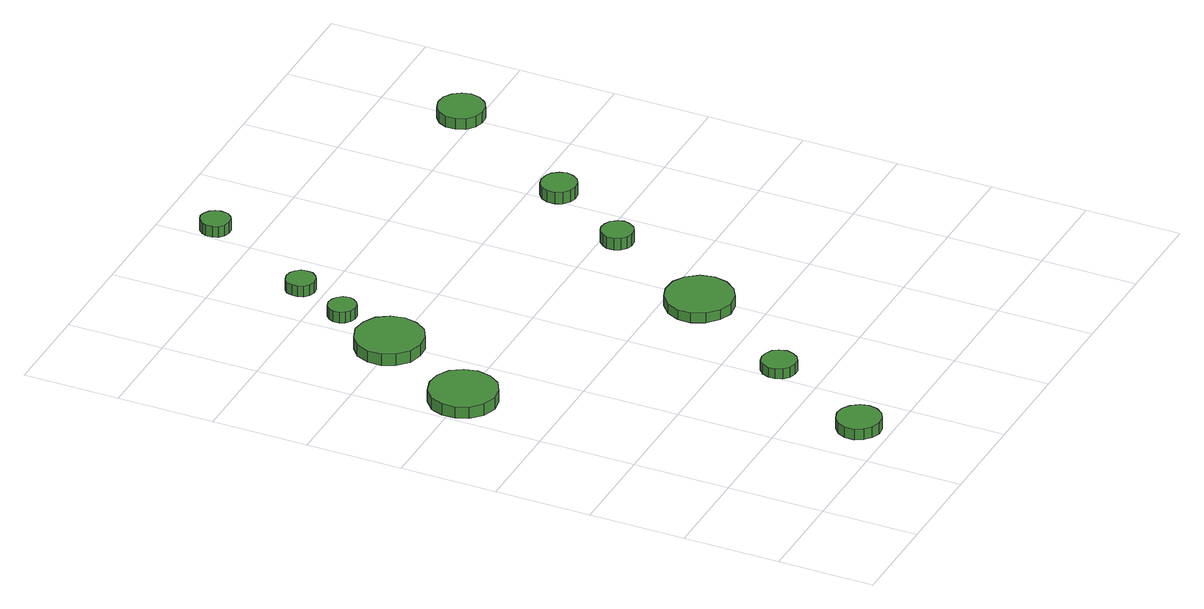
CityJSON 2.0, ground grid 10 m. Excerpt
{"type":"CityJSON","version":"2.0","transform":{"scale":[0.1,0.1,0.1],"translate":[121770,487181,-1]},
"CityObjects":{
"tree1":{"type":"SolitaryVegetationObject","attributes":{"function":"something"},"geometry":[{"type":"MultiSurface","lod":"1","boundaries":[[[0,1,2,3,4,5,6,7,8,9,10,11,12,13,14]],[[15,16,17,18,19,20,21,22,23,24,25,26,27,28,29]],[[0,29,28,1]],[[1,28,27,2]],[[2,27,26,3]],[[3,26,25,4]],[[4,25,24,5]],[[5,24,23,6]],[[6,23,22,7]],[[7,22,21,8]],[[8,21,20,9]],[[9,20,19,10]],[[10,19,18,11]],[[11,18,17,12]],[[12,17,16,13]],[[13,16,15,14]],[[14,15,29,0]]]}]},
"tree2":{"type":"SolitaryVegetationObject","attributes":{"function":"something"},"geometry":[{"type":"MultiSurface","lod":"1","boundaries":[[[30,31,32,33,34,35,36,37,38,39,40,41,42,43,44]],[[45,46,47,48,49,50,51,52,53,54,55,56,57,58,59]],[[30,59,58,31]],[[31,58,57,32]],[[32,57,56,33]],[[33,56,55,34]],[[34,55,54,35]],[[35,54,53,36]],[[36,53,52,37]],[[37,52,51,38]],[[38,51,50,39]],[[39,50,49,40]],[[40,49,48,41]],[[41,48,47,42]],[[42,47,46,43]],[[43,46,45,44]],[[44,45,59,30]]]}]},
"tree3":{"type":"SolitaryVegetationObject","attributes":{"function":"something"},"geometry":[{"type":"MultiSurface","lod":"1","boundaries":[[[60,61,62,63,64,65,66,67,68,69,70,71,72,73,74]],[[75,76,77,78,79,80,81,82,83,84,85,86,87,88,89]],[[60,89,88,61]],[[61,88,87,62]],[[62,87,86,63]],[[63,86,85,64]],[[64,85,84,65]],[[65,84,83,66]],[[66,83,82,67]],[[67,82,81,68]],[[68,81,80,69]],[[69,80,79,70]],[[70,79,78,71]],[[71,78,77,72]],[[72,77,76,73]],[[73,76,75,74]],[[74,75,89,60]]]}]},
"tree4":{"type":"SolitaryVegetationObject","attributes":{"function":"something"},"geometry":[{"type":"MultiSurface","lod":"1","boundaries":[[[90,91,92,93,94,95,96,97,98,99,100,101,102,103,104]],[[105,106,107,108,109,110,111,112,113,114,115,116,117,118,119]],[[90,119,118,91]],[[91,118,117,92]],[[92,117,116,93]],[[93,116,115,94]],[[94,115,114,95]],[[95,114,113,96]],[[96,113,112,97]],[[97,112,111,98]],[[98,111,110,99]],[[99,110,109,100]],[[100,109,108,101]],[[101,108,107,102]],[[102,107,106,103]],[[103,106,105,104]],[[104,105,119,90]]]}]},
"tree5":{"type":"SolitaryVegetationObject","attributes":{"function":"something"},"geometry":[{"type":"MultiSurface","lod":"1","boundaries":[[[120,121,122,123,124,125,126,127,128,129,130,131,132,133,134]],[[135,136,137,138,139,140,141,142,143,144,145,146,147,148,149]],[[120,149,148,121]],[[121,148,147,122]],[[122,147,146,123]],[[123,146,145,124]],[[124,145,144,125]],[[125,144,143,126]],[[126,143,142,127]],[[127,142,141,128]],[[128,141,140,129]],[[129,140,139,130]],[[130,139,138,131]],[[131,138,137,132]],[[132,137,136,133]],[[133,136,135,134]],[[134,135,149,120]]]}]},
"tree6":{"type":"SolitaryVegetationObject","attributes":{"function":"something"},"geometry":[{"type":"MultiSurface","lod":"1","boundaries":[[[150,151,152,153,154,155,156,157,158,159,160,161,162,163,164]],[[165,166,167,168,169,170,171,172,173,174,175,176,177,178,179]],[[150,179,178,151]],[[151,178,177,152]],[[152,177,176,153]],[[153,176,175,154]],[[154,175,174,155]],[[155,174,173,156]],[[156,173,172,157]],[[157,172,171,158]],[[158,171,170,159]],[[159,170,169,160]],[[160,169,168,161]],[[161,168,167,162]],[[162,167,166,163]],[[163,166,165,164]],[[164,165,179,150]]]}]},
"tree7":{"type":"SolitaryVegetationObject","attributes":{"function":"something"},"geometry":[{"type":"MultiSurface","lod":"1","boundaries":[[[180,181,182,183,184,185,186,187,188,189,190,191,192,193,194]],[[195,196,197,198,199,200,201,202,203,204,205,206,207,208,209]],[[180,209,208,181]],[[181,208,207,182]],[[182,207,206,183]],[[183,206,205,184]],[[184,205,204,185]],[[185,204,203,186]],[[186,203,202,187]],[[187,202,201,188]],[[188,201,200,189]],[[189,200,199,190]],[[190,199,198,191]],[[191,198,197,192]],[[192,197,196,193]],[[193,196,195,194]],[[194,195,209,180]]]}]},
"tree8":{"type":"SolitaryVegetationObject","attributes":{"function":"something"},"geometry":[{"type":"MultiSurface","lod":"1","boundaries":[[[210,211,212,213,214,215,216,217,218,219,220,221,222,223,224]],[[225,226,227,228,229,230,231,232,233,234,235,236,237,238,239]],[[210,239,238,211]],[[211,238,237,212]],[[212,237,236,213]],[[213,236,235,214]],[[214,235,234,215]],[[215,234,233,216]],[[216,233,232,217]],[[217,232,231,218]],[[218,231,230,219]],[[219,230,229,220]],[[220,229,228,221]],[[221,228,227,222]],[[222,227,226,223]],[[223,226,225,224]],[[224,225,239,210]]]}]},
"tree9":{"type":"SolitaryVegetationObject","attributes":{"function":"something"},"geometry":[{"type":"MultiSurface","lod":"1","boundaries":[[[240,241,242,243,244,245,246,247,248,249,250,251,252,253,254]],[[255,256,257,258,259,260,261,262,263,264,265,266,267,268,269]],[[240,269,268,241]],[[241,268,267,242]],[[242,267,266,243]],[[243,266,265,244]],[[244,265,264,245]],[[245,264,263,246]],[[246,263,262,247]],[[247,262,261,248]],[[248,261,260,249]],[[249,260,259,250]],[[250,259,258,251]],[[251,258,257,252]],[[252,257,256,253]],[[253,256,255,254]],[[254,255,269,240]]]}]},
"tree10":{"type":"SolitaryVegetationObject","attributes":{"function":"something"},"geometry":[{"type":"MultiSurface","lod":"1","boundaries":[[[270,271,272,273,274,275,276,277,278,279,280,281,282,283,284]],[[285,286,287,288,289,290,291,292,293,294,295,296,297,298,299]],[[270,299,298,271]],[[271,298,297,272]],[[272,297,296,273]],[[273,296,295,274]],[[274,295,294,275]],[[275,294,293,276]],[[276,293,292,277]],[[277,292,291,278]],[[278,291,290,279]],[[279,290,289,280]],[[280,289,288,281]],[[281,288,287,282]],[[282,287,286,283]],[[283,286,285,284]],[[284,285,299,270]]]}]},
"tree11":{"type":"SolitaryVegetationObject","attributes":{"function":"something"},"geometry":[{"type":"MultiSurface","lod":"1","boundaries":[[[300,301,302,303,304,305,306,307,308,309,310,311,312,313,314]],[[315,316,317,318,319,320,321,322,323,324,325,326,327,328,329]],[[300,329,328,301]],[[301,328,327,302]],[[302,327,326,303]],[[303,326,325,304]],[[304,325,324,305]],[[305,324,323,306]],[[306,323,322,307]],[[307,322,321,308]],[[308,321,320,309]],[[309,320,319,310]],[[310,319,318,311]],[[311,318,317,312]],[[312,317,316,313]],[[313,316,315,314]],[[314,315,329,300]]]}]}
},
"vertices":[
[71,398,19],[68,412,19],[60,424,19],[47,431,19],[33,432,19],[19,428,19],[8,418,19],[3,405,19],[3,391,19],[8,378,19],[19,368,19],[33,363,19],[47,365,19],[60,372,19],[68,384,19],[68,384,6],[60,372,6],[47,365,6],[33,363,6],[19,368,6],[8,378,6],[3,391,6],[3,405,6],[8,418,6],[19,428,6],[33,432,6],[47,431,6],[60,424,6],[68,412,6],[71,398,6],
[176,32,17],[174,41,17],[168,49,17],[160,54,17],[151,55,17],[142,52,17],[135,46,17],[131,37,17],[131,27,17],[135,19,17],[142,13,17],[151,10,17],[160,11,17],[168,15,17],[174,23,17],[174,23,5],[168,15,5],[160,11,5],[151,10,5],[142,13,5],[135,19,5],[131,27,5],[131,37,5],[135,46,5],[142,52,5],[151,55,5],[160,54,5],[168,49,5],[174,41,5],[176,32,5],
[127,502,20],[124,516,20],[116,528,20],[103,535,20],[89,537,20],[75,532,20],[64,523,20],[58,509,20],[58,495,20],[64,482,20],[75,472,20],[89,468,20],[103,469,20],[116,476,20],[124,488,20],[124,488,7],[116,476,7],[103,469,7],[89,468,7],[75,472,7],[64,482,7],[58,495,7],[58,509,7],[64,523,7],[75,532,7],[89,537,7],[103,535,7],[116,528,7],[124,516,7],[127,502,7],
[234,146,16],[232,154,16],[228,160,16],[221,163,16],[214,164,16],[207,162,16],[202,157,16],[199,150,16],[199,143,16],[202,136,16],[207,131,16],[214,129,16],[221,129,16],[228,133,16],[232,139,16],[232,139,5],[228,133,5],[221,129,5],[214,129,5],[207,131,5],[202,136,5],[199,143,5],[199,150,5],[202,157,5],[207,162,5],[214,164,5],[221,163,5],[228,160,5],[232,154,5],[234,146,5],
[138,566,20],[137,572,20],[133,577,20],[128,580,20],[122,581,20],[116,579,20],[112,575,20],[109,570,20],[109,563,20],[112,558,20],[116,554,20],[122,552,20],[128,553,20],[133,556,20],[137,561,20],[137,561,8],[133,556,8],[128,553,8],[122,552,8],[116,554,8],[112,558,8],[109,563,8],[109,570,8],[112,575,8],[116,579,8],[122,581,8],[128,580,8],[133,577,8],[137,572,8],[138,566,8],
[163,622,21],[162,628,21],[158,633,21],[153,636,21],[147,637,21],[141,635,21],[136,631,21],[134,625,21],[134,619,21],[136,613,21],[141,609,21],[147,607,21],[153,608,21],[158,611,21],[162,616,21],[162,616,9],[158,611,9],[153,608,9],[147,607,9],[141,609,9],[136,613,9],[134,619,9],[134,625,9],[136,631,9],[141,635,9],[147,637,9],[153,636,9],[158,633,9],[162,628,9],[163,622,9],
[324,265,17],[321,279,17],[312,291,17],[300,298,17],[285,299,17],[272,295,17],[261,285,17],[255,272,17],[255,258,17],[261,245,17],[272,235,17],[285,230,17],[300,232,17],[312,239,17],[321,251,17],[321,251,6],[312,239,6],[300,232,6],[285,230,6],[272,235,6],[261,245,6],[255,258,6],[255,272,6],[261,285,6],[272,295,6],[285,299,6],[300,298,6],[312,291,6],[321,279,6],[324,265,6],
[223,741,23],[222,747,23],[218,752,23],[213,755,23],[207,756,23],[201,754,23],[196,749,23],[194,744,23],[194,737,23],[196,732,23],[201,728,23],[207,726,23],[213,726,23],[218,729,23],[222,734,23],[222,734,11],[218,729,11],[213,726,11],[207,726,11],[201,728,11],[196,732,11],[194,737,11],[194,744,11],[196,749,11],[201,754,11],[207,756,11],[213,755,11],[218,752,11],[222,747,11],[223,741,11],
[376,385,19],[374,391,19],[370,397,19],[364,400,19],[357,401,19],[351,399,19],[346,394,19],[343,388,19],[343,381,19],[346,375,19],[351,370,19],[357,368,19],[364,369,19],[370,372,19],[374,378,19],[374,378,6],[370,372,6],[364,369,6],[357,368,6],[351,370,6],[346,375,6],[343,381,6],[343,388,6],[346,394,6],[351,399,6],[357,401,6],[364,400,6],[370,397,6],[374,391,6],[376,385,6],
[429,470,21],[427,477,21],[422,484,21],[416,487,21],[408,488,21],[401,486,21],[395,481,21],[392,474,21],[392,466,21],[395,459,21],[401,454,21],[408,452,21],[416,453,21],[422,456,21],[427,463,21],[427,463,8],[422,456,8],[416,453,8],[408,452,8],[401,454,8],[395,459,8],[392,466,8],[392,474,8],[395,481,8],[401,486,8],[408,488,8],[416,487,8],[422,484,8],[427,477,8],[429,470,8],
[515,612,24],[513,621,24],[507,629,24],[499,634,24],[489,635,24],[480,632,24],[472,626,24],[468,617,24],[468,607,24],[472,598,24],[480,591,24],[489,588,24],[499,589,24],[507,594,24],[513,602,24],[513,602,12],[507,594,12],[499,589,12],[489,588,12],[480,591,12],[472,598,12],[468,607,12],[468,617,12],[472,626,12],[480,632,12],[489,635,12],[499,634,12],[507,629,12],[513,621,12],[515,612,12]
]}
